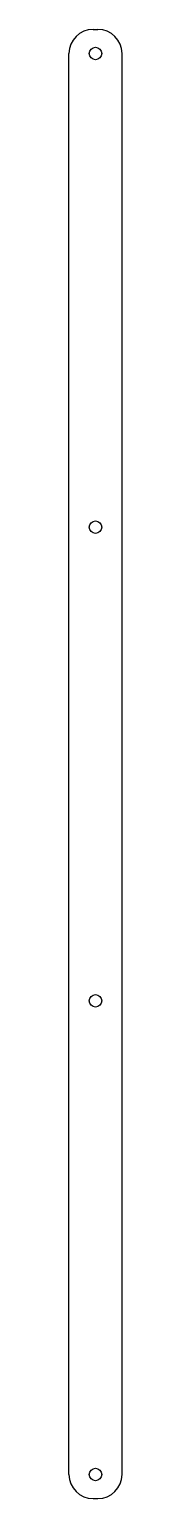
# Model space of a CAD drawing. Header units: millimetres. Extents: x -11 to 11, y -609 to 0.
import ezdxf

# ---------------------------------------------------------------- set-up
doc = ezdxf.new("R2010")
doc.units = ezdxf.units.MM

msp = doc.modelspace()

# ---------------------------------------------------------------- linework, layer by layer
at = {"color": 7, "linetype": 'Continuous', "lineweight": 25}
for p, q in [((-1, 0), (1, 0)), ((-11, -599.425), (-11, -10)), ((11, -599.425), (11, -10)), ((-1, -609.425), (1, -609.425))]:
    msp.add_line(p, q, dxfattribs=at)
for centre in [(0, -10), (0, -206.475), (0, -402.95), (0, -599.425)]:
    msp.add_circle(centre, 2.6, dxfattribs=at)
for centre, start, end in [((1, -10), 0, 90), ((-1, -10), 90, 180), ((-1, -599.425), 180, 270), ((1, -599.425), 270, 0)]:
    msp.add_arc(centre, 10, start, end, dxfattribs=at)

doc.saveas('drawing.dxf')
